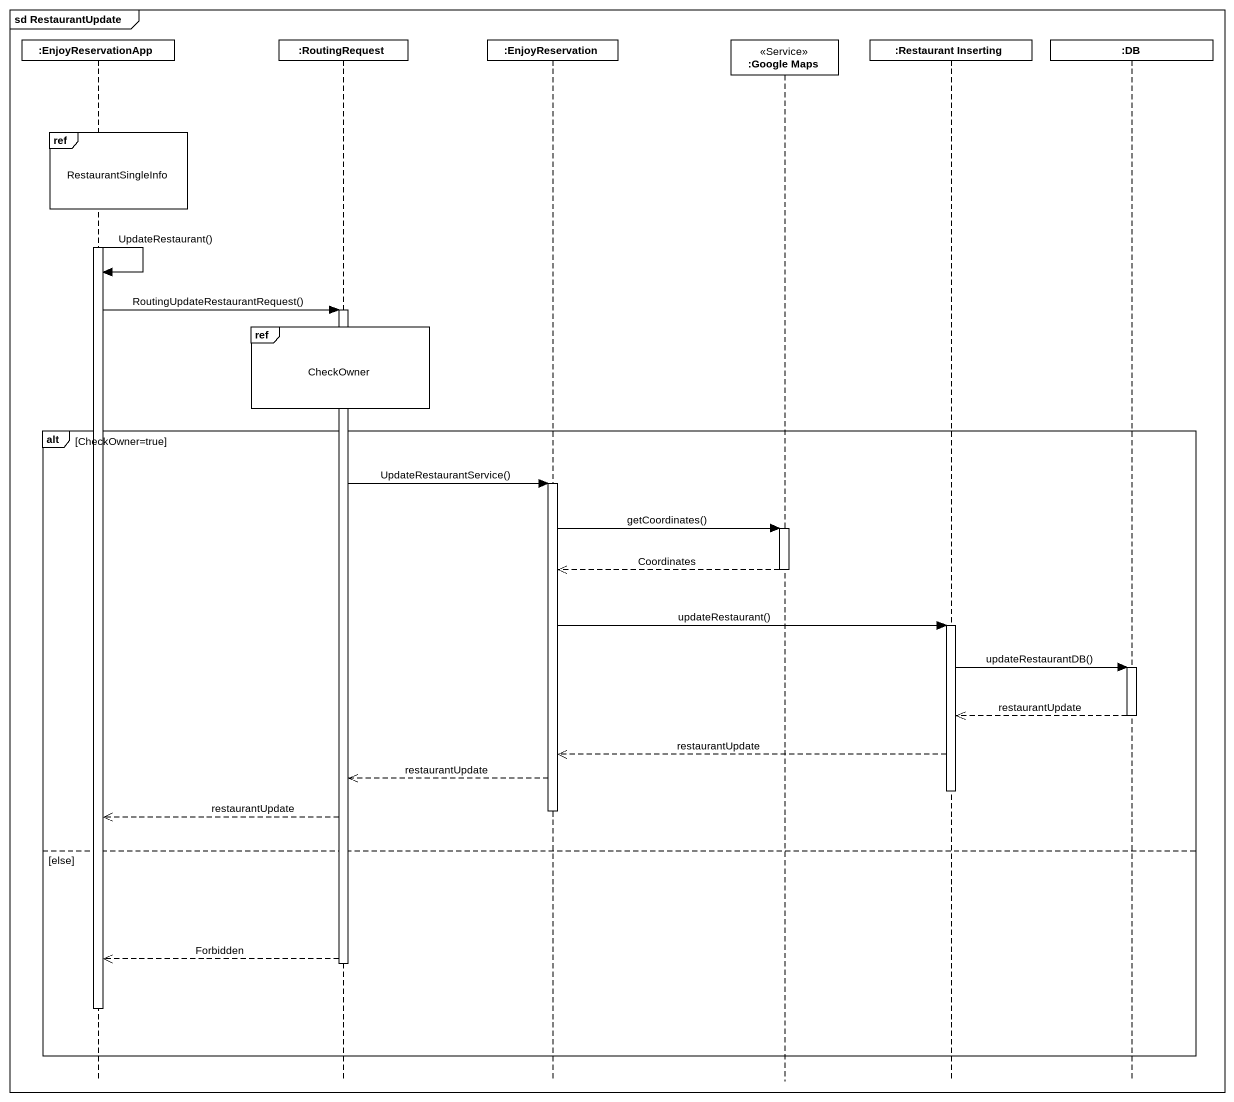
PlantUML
@startuml
mainframe sd RestaurantUpdate
hide footbox
participant ":EnjoyReservationApp" as EnjoyReservationApp
participant ":RoutingRequest" as RoutingRequest
participant ":EnjoyReservation" as EnjoyReservation
participant ":Google Maps" as Google_Maps <<Service>>
participant ":Restaurant Inserting" as Restaurant_Inserting
participant ":DB" as DB

ref over EnjoyReservationApp : RestaurantSingleInfo
activate EnjoyReservationApp
EnjoyReservationApp -> EnjoyReservationApp : UpdateRestaurant()
EnjoyReservationApp -> RoutingRequest : RoutingUpdateRestaurantRequest()
activate RoutingRequest
ref over RoutingRequest : CheckOwner
alt CheckOwner=true
  RoutingRequest -> EnjoyReservation : UpdateRestaurantService()
  activate EnjoyReservation
  EnjoyReservation -> Google_Maps : getCoordinates()
  activate Google_Maps
  Google_Maps -->> EnjoyReservation : Coordinates
  deactivate Google_Maps
  EnjoyReservation -> Restaurant_Inserting : updateRestaurant()
  activate Restaurant_Inserting
  Restaurant_Inserting -> DB : updateRestaurantDB()
  activate DB
  DB -->> Restaurant_Inserting : restaurantUpdate
  deactivate DB
  Restaurant_Inserting -->> EnjoyReservation : restaurantUpdate
  EnjoyReservation -->> RoutingRequest : restaurantUpdate
  deactivate Restaurant_Inserting
  deactivate EnjoyReservation
  RoutingRequest -->> EnjoyReservationApp : restaurantUpdate
else else
  RoutingRequest -->> EnjoyReservationApp : Forbidden
  deactivate RoutingRequest
  deactivate EnjoyReservationApp
end
@enduml
